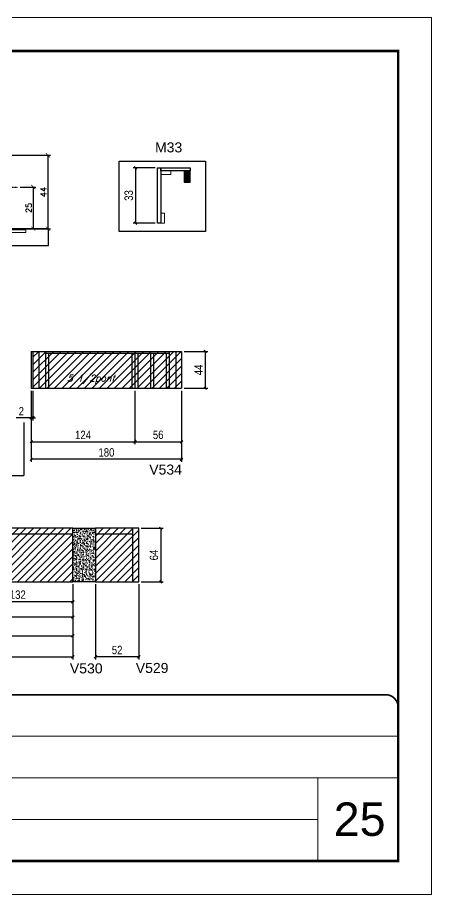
# Model space of a CAD drawing. Extents: x -21493 to -15213, y -12134 to 11887.
# Drawn here: x -20504 to -20008, y 3946 to 4996 of the extents above; entities that cross this region are included whole.
import ezdxf

# ---------------------------------------------------------------- set-up
doc = ezdxf.new("R2010")
doc.units = 0
for name, pattern in [('CONTINUO', [0]), ('DASHED', [0.75, 0.5, -0.25]), ('HIDDEN', [0.375, 0.25, -0.125])]:
    doc.linetypes.add(name, pattern=pattern)
for name, color, linetype in [('5', 5, 'Continuous'), ('barrote', 251, 'Continuous'), ('COTA', 241, 'Continuous'), ('NOMENCLATURA', 7, 'Continuous'), ('Painéis', 200, 'Continuous'), ('Reaproveitamento', 251, 'Continuous'), ('SARR_2.2x7', 40, 'Continuous'), ('SARR_3.5x7', 81, 'Continuous'), ('TENSOR', 3, 'Continuous'), ('texto', 7, 'Continuous')]:
    doc.layers.add(name, color=color, linetype=linetype)
for name, color, linetype, lineweight in [('CARIMBO', 255, 'Continuous', 9), ('Folhas', 255, 'Continuous', 9), ('Madeira', 126, 'Continuous', 18), ('Sarr 2.2x7', 40, 'Continuous', 9), ('SARRAFO DE PRESSAO', 251, 'DASHED', 9), ('SCO-___-LAJ', 2, 'Continuous', 0)]:
    doc.layers.add(name, color=color, linetype=linetype, lineweight=lineweight)
doc.styles.add('ARIAL', font='arial.ttf')
doc.styles.add('COTA TECNICA', font='techl___.ttf', dxfattribs={"height": 10})
doc.styles.add('Romans', font='romans.shx')
doc.styles.get("Standard").update_dxf_attribs({"font": 'arial.ttf'})
doc.dimstyles.new('Cota Seção (2x)', dxfattribs={"dimtxt": 7, "dimasz": 5, "dimexe": 3, "dimexo": 3, "dimgap": 2, "dimtad": 3, "dimdec": 1, "dimlfac": 0.5, "dimzin": 12, "dimdsep": 46, "dimtxsty": 'Romans', "dimblk": 'ARCHTICK', "dimcen": 0, "dimclrd": 4, "dimclre": 4, "dimclrt": 1, "dimadec": 1, "dimazin": 3, "dimtfac": 1, "dimtdec": 1, "dimtmove": 0, "dimatfit": 3, "dimldrblk": 'OBLIQUE', "dimfxl": 1, "dimtolj": 1, "dimtzin": 12, "dimarcsym": 0})
doc.dimstyles.new('PAINEL', dxfattribs={"dimtxt": 10, "dimasz": 3, "dimexe": 3, "dimexo": 3, "dimgap": 3, "dimtad": 1, "dimdec": 1, "dimzin": 12, "dimdsep": 46, "dimtxsty": 'COTA TECNICA', "dimblk1": 'OBLIQUE', "dimblk2": 'OBLIQUE', "dimsah": 1, "dimcen": 0.9, "dimclrd": 4, "dimclre": 4, "dimclrt": 240, "dimadec": 1, "dimazin": 3, "dimtfac": 1, "dimtdec": 1, "dimtmove": 0, "dimatfit": 3, "dimfxl": 1, "dimtolj": 1, "dimtzin": 12, "dimarcsym": 0})
pattern_1 = [(45, (-163385.6976, -20301.392), (-4.49012806, 4.49012806), [])]

# ---------------------------------------------------------------- blocks, each defined once
blk = doc.blocks.new('_Oblique')
at = {"color": 0, "linetype": 'ByBlock', "lineweight": -2}
blk.add_line((-0.5, -0.5), (0.5, 0.5), dxfattribs=at)
blk = doc.blocks.new('*D226')
at = {"layer": 'COTA', "color": 4, "linetype": 'ByBlock', "lineweight": -2, "transparency": 16777216}
for p, q in [((-20411, 4317.2), (-20411, 4227.3)), ((-20359, 4317.2), (-20359, 4227.3)), ((-20359, 4230.3), (-20411, 4230.3))]:
    blk.add_line(p, q, dxfattribs=at)
at = {"layer": 'Defpoints', "color": 0, "linetype": 'ByBlock', "transparency": 16777216}
for p in [(-20411, 4320.2), (-20359, 4320.2), (-20411, 4230.3)]:
    blk.add_point(p, dxfattribs=at)
at = {"layer": 'COTA', "color": 4, "linetype": 'ByBlock', "lineweight": -2, "transparency": 16777216, "xscale": 3, "yscale": 3, "zscale": 3, "rotation": 180}
blk.add_blockref('_Oblique', (-20411, 4230.3), dxfattribs=at)
at = {"layer": 'COTA', "color": 4, "linetype": 'ByBlock', "lineweight": -2, "transparency": 16777216, "xscale": 3, "yscale": 3, "zscale": 3}
blk.add_blockref('_Oblique', (-20359, 4230.3), dxfattribs=at)
at = {"layer": 'COTA', "color": 240, "linetype": 'ByBlock', "transparency": 16777216, "insert": (-20385, 4238.4), "char_height": 10, "attachment_point": 5, "style": 'COTA TECNICA'}
blk.add_mtext('\\A1;52', dxfattribs=at)
blk = doc.blocks.new('*D228')
at = {"layer": 'COTA', "color": 4, "linetype": 'ByBlock', "lineweight": -2, "transparency": 16777216}
for p, q in [((-20704, 4317.2), (-20704, 4252.5)), ((-20438, 4317.2), (-20438, 4252.5)), ((-20704, 4255.5), (-20438, 4255.5))]:
    blk.add_line(p, q, dxfattribs=at)
at = {"layer": 'Defpoints', "color": 0, "linetype": 'ByBlock', "transparency": 16777216}
for p in [(-20704, 4320.2), (-20438, 4320.2), (-20438, 4255.5)]:
    blk.add_point(p, dxfattribs=at)
at = {"layer": 'COTA', "color": 4, "linetype": 'ByBlock', "lineweight": -2, "transparency": 16777216, "xscale": 3, "yscale": 3, "zscale": 3, "rotation": 180}
blk.add_blockref('_Oblique', (-20704, 4255.5), dxfattribs=at)
at = {"layer": 'COTA', "color": 4, "linetype": 'ByBlock', "lineweight": -2, "transparency": 16777216, "xscale": 3, "yscale": 3, "zscale": 3}
blk.add_blockref('_Oblique', (-20438, 4255.5), dxfattribs=at)
at = {"layer": 'COTA', "color": 240, "linetype": 'ByBlock', "transparency": 16777216, "insert": (-20571, 4263.6), "char_height": 10, "attachment_point": 5, "style": 'COTA TECNICA'}
blk.add_mtext('\\A1;266', dxfattribs=at)
blk = doc.blocks.new('*D229')
at = {"layer": 'COTA', "color": 4, "linetype": 'ByBlock', "lineweight": -2, "transparency": 16777216}
for p, q in [((-20356, 4384.2), (-20329.8, 4384.2)), ((-20332.8, 4384.2), (-20332.8, 4320.2)), ((-20356, 4320.2), (-20329.8, 4320.2))]:
    blk.add_line(p, q, dxfattribs=at)
at = {"layer": 'Defpoints', "color": 0, "linetype": 'ByBlock', "transparency": 16777216}
for p in [(-20359, 4384.2), (-20359, 4320.2), (-20332.8, 4320.2)]:
    blk.add_point(p, dxfattribs=at)
at = {"layer": 'COTA', "color": 4, "linetype": 'ByBlock', "lineweight": -2, "transparency": 16777216, "xscale": 3, "yscale": 3, "zscale": 3}
for p, rotation in [((-20332.8, 4384.2), 90), ((-20332.8, 4320.2), 270)]:
    blk.add_blockref('_Oblique', p, dxfattribs=dict(at, rotation=rotation))
at = {"layer": 'COTA', "color": 240, "linetype": 'ByBlock', "transparency": 16777216, "insert": (-20340.9, 4352.2), "char_height": 10, "attachment_point": 5, "rotation": 90, "style": 'COTA TECNICA'}
blk.add_mtext('\\A1;64', dxfattribs=at)
blk = doc.blocks.new('*D235')
at = {"layer": 'COTA', "color": 4, "linetype": 'ByBlock', "lineweight": -2, "transparency": 16777216}
for p, q in [((-20570, 4317.2), (-20570, 4293.4)), ((-20438, 4317.2), (-20438, 4293.4)), ((-20570, 4296.4), (-20438, 4296.4))]:
    blk.add_line(p, q, dxfattribs=at)
at = {"layer": 'Defpoints', "color": 0, "linetype": 'ByBlock', "transparency": 16777216}
for p in [(-20570, 4320.2), (-20438, 4320.2), (-20438, 4296.4)]:
    blk.add_point(p, dxfattribs=at)
at = {"layer": 'COTA', "color": 4, "linetype": 'ByBlock', "lineweight": -2, "transparency": 16777216, "xscale": 3, "yscale": 3, "zscale": 3, "rotation": 180}
blk.add_blockref('_Oblique', (-20570, 4296.4), dxfattribs=at)
at = {"layer": 'COTA', "color": 4, "linetype": 'ByBlock', "lineweight": -2, "transparency": 16777216, "xscale": 3, "yscale": 3, "zscale": 3}
blk.add_blockref('_Oblique', (-20438, 4296.4), dxfattribs=at)
at = {"layer": 'COTA', "color": 240, "linetype": 'ByBlock', "transparency": 16777216, "insert": (-20504, 4304.7), "char_height": 10, "attachment_point": 5, "style": 'COTA TECNICA'}
blk.add_mtext('\\A1;132', dxfattribs=at)
blk = doc.blocks.new('*D237')
at = {"layer": 'COTA', "color": 4, "linetype": 'ByBlock', "lineweight": -2, "transparency": 16777216}
for p, q in [((-20682, 4317.2), (-20682, 4275.1)), ((-20438, 4317.2), (-20438, 4275.1)), ((-20682, 4278.1), (-20438, 4278.1))]:
    blk.add_line(p, q, dxfattribs=at)
at = {"layer": 'Defpoints', "color": 0, "linetype": 'ByBlock', "transparency": 16777216}
for p in [(-20682, 4320.2), (-20438, 4320.2), (-20438, 4278.1)]:
    blk.add_point(p, dxfattribs=at)
at = {"layer": 'COTA', "color": 4, "linetype": 'ByBlock', "lineweight": -2, "transparency": 16777216, "xscale": 3, "yscale": 3, "zscale": 3, "rotation": 180}
blk.add_blockref('_Oblique', (-20682, 4278.1), dxfattribs=at)
at = {"layer": 'COTA', "color": 4, "linetype": 'ByBlock', "lineweight": -2, "transparency": 16777216, "xscale": 3, "yscale": 3, "zscale": 3}
blk.add_blockref('_Oblique', (-20438, 4278.1), dxfattribs=at)
at = {"layer": 'COTA', "color": 240, "linetype": 'ByBlock', "transparency": 16777216, "insert": (-20560, 4286.2), "char_height": 10, "attachment_point": 5, "style": 'COTA TECNICA'}
blk.add_mtext('\\A1;244', dxfattribs=at)
blk = doc.blocks.new('*D833')
at = {"layer": 'COTA', "color": 4, "lineweight": -2, "ltscale": 25, "transparency": 16777216}
for p, q in [((-21117, 4337.2), (-21117, 4227.3)), ((-20438, 4317.2), (-20438, 4227.3)), ((-21117, 4230.3), (-20438, 4230.3))]:
    blk.add_line(p, q, dxfattribs=at)
at = {"layer": 'Defpoints', "color": 0, "ltscale": 25, "transparency": 16777216}
for p in [(-21117, 4340.2), (-20438, 4320.2), (-20438, 4230.3)]:
    blk.add_point(p, dxfattribs=at)
at = {"layer": 'COTA', "color": 4, "lineweight": -2, "ltscale": 25, "transparency": 16777216, "xscale": 3, "yscale": 3, "zscale": 3, "rotation": 180}
blk.add_blockref('_Oblique', (-21117, 4230.3), dxfattribs=at)
at = {"layer": 'COTA', "color": 4, "lineweight": -2, "ltscale": 25, "transparency": 16777216, "xscale": 3, "yscale": 3, "zscale": 3}
blk.add_blockref('_Oblique', (-20438, 4230.3), dxfattribs=at)
at = {"layer": 'COTA', "color": 240, "ltscale": 25, "transparency": 16777216, "insert": (-20777.5, 4238.4), "char_height": 10, "attachment_point": 5, "style": 'COTA TECNICA'}
blk.add_mtext('\\A1;679', dxfattribs=at)
blk = doc.blocks.new('*D834')
at = {"layer": 'COTA', "color": 4, "lineweight": -2, "ltscale": 25, "transparency": 16777216}
for p, q in [((-20304.8, 4595.9), (-20276.4, 4595.9)), ((-20279.4, 4595.9), (-20279.4, 4551.9)), ((-20304.8, 4551.9), (-20276.4, 4551.9))]:
    blk.add_line(p, q, dxfattribs=at)
at = {"layer": 'Defpoints', "color": 0, "ltscale": 25, "transparency": 16777216}
for p in [(-20307.8, 4595.9), (-20307.8, 4551.9), (-20279.4, 4551.9)]:
    blk.add_point(p, dxfattribs=at)
at = {"layer": 'COTA', "color": 4, "lineweight": -2, "ltscale": 25, "transparency": 16777216, "xscale": 3, "yscale": 3, "zscale": 3}
for p, rotation in [((-20279.4, 4595.9), 90), ((-20279.4, 4551.9), 270)]:
    blk.add_blockref('_Oblique', p, dxfattribs=dict(at, rotation=rotation))
at = {"layer": 'COTA', "color": 240, "ltscale": 25, "transparency": 16777216, "insert": (-20287.4, 4573.9), "char_height": 10, "attachment_point": 5, "rotation": 90, "style": 'COTA TECNICA'}
blk.add_mtext('\\A1;44', dxfattribs=at)
blk = doc.blocks.new('*D835')
at = {"layer": 'COTA', "color": 4, "lineweight": -2, "ltscale": 25, "transparency": 16777216}
for p, q in [((-20487.8, 4548.9), (-20487.8, 4463.8)), ((-20307.8, 4548.9), (-20307.8, 4463.8)), ((-20307.8, 4466.8), (-20487.8, 4466.8))]:
    blk.add_line(p, q, dxfattribs=at)
at = {"layer": 'Defpoints', "color": 0, "ltscale": 25, "transparency": 16777216}
for p in [(-20487.8, 4551.9), (-20307.8, 4551.9), (-20487.8, 4466.8)]:
    blk.add_point(p, dxfattribs=at)
at = {"layer": 'COTA', "color": 4, "lineweight": -2, "ltscale": 25, "transparency": 16777216, "xscale": 3, "yscale": 3, "zscale": 3, "rotation": 180}
blk.add_blockref('_Oblique', (-20487.8, 4466.8), dxfattribs=at)
at = {"layer": 'COTA', "color": 4, "lineweight": -2, "ltscale": 25, "transparency": 16777216, "xscale": 3, "yscale": 3, "zscale": 3}
blk.add_blockref('_Oblique', (-20307.8, 4466.8), dxfattribs=at)
at = {"layer": 'COTA', "color": 240, "ltscale": 25, "transparency": 16777216, "insert": (-20397.8, 4475), "char_height": 10, "attachment_point": 5, "style": 'COTA TECNICA'}
blk.add_mtext('\\A1;180', dxfattribs=at)
blk = doc.blocks.new('*D836')
at = {"layer": 'COTA', "color": 4, "lineweight": -2, "ltscale": 25, "transparency": 16777216}
for p, q in [((-20487.8, 4548.9), (-20487.8, 4484.9)), ((-20363.8, 4548.9), (-20363.8, 4484.9)), ((-20487.8, 4487.9), (-20363.8, 4487.9))]:
    blk.add_line(p, q, dxfattribs=at)
at = {"layer": 'Defpoints', "color": 0, "ltscale": 25, "transparency": 16777216}
for p in [(-20487.8, 4551.9), (-20363.8, 4551.9), (-20363.8, 4487.9)]:
    blk.add_point(p, dxfattribs=at)
at = {"layer": 'COTA', "color": 4, "lineweight": -2, "ltscale": 25, "transparency": 16777216, "xscale": 3, "yscale": 3, "zscale": 3, "rotation": 180}
blk.add_blockref('_Oblique', (-20487.8, 4487.9), dxfattribs=at)
at = {"layer": 'COTA', "color": 4, "lineweight": -2, "ltscale": 25, "transparency": 16777216, "xscale": 3, "yscale": 3, "zscale": 3}
blk.add_blockref('_Oblique', (-20363.8, 4487.9), dxfattribs=at)
at = {"layer": 'COTA', "color": 240, "ltscale": 25, "transparency": 16777216, "insert": (-20425.8, 4496), "char_height": 10, "attachment_point": 5, "style": 'COTA TECNICA'}
blk.add_mtext('\\A1;124', dxfattribs=at)
blk = doc.blocks.new('*D837')
at = {"layer": 'COTA', "color": 4, "lineweight": -2, "ltscale": 25, "transparency": 16777216}
for p, q in [((-20363.8, 4548.9), (-20363.8, 4484.9)), ((-20307.8, 4548.9), (-20307.8, 4484.9)), ((-20363.8, 4487.9), (-20307.8, 4487.9))]:
    blk.add_line(p, q, dxfattribs=at)
at = {"layer": 'Defpoints', "color": 0, "ltscale": 25, "transparency": 16777216}
for p in [(-20363.8, 4551.9), (-20307.8, 4551.9), (-20307.8, 4487.9)]:
    blk.add_point(p, dxfattribs=at)
at = {"layer": 'COTA', "color": 4, "lineweight": -2, "ltscale": 25, "transparency": 16777216, "xscale": 3, "yscale": 3, "zscale": 3, "rotation": 180}
blk.add_blockref('_Oblique', (-20363.8, 4487.9), dxfattribs=at)
at = {"layer": 'COTA', "color": 4, "lineweight": -2, "ltscale": 25, "transparency": 16777216, "xscale": 3, "yscale": 3, "zscale": 3}
blk.add_blockref('_Oblique', (-20307.8, 4487.9), dxfattribs=at)
at = {"layer": 'COTA', "color": 240, "ltscale": 25, "transparency": 16777216, "insert": (-20335.8, 4496.1), "char_height": 10, "attachment_point": 5, "style": 'COTA TECNICA'}
blk.add_mtext('\\A1;56', dxfattribs=at)
blk = doc.blocks.new('*D838')
at = {"layer": 'COTA', "color": 4, "lineweight": -2, "ltscale": 25, "transparency": 16777216}
for p, q in [((-20487.8, 4548.9), (-20487.8, 4513.4)), ((-20485.8, 4548.9), (-20485.8, 4513.4)), ((-20487.8, 4516.4), (-20505.9, 4516.4)), ((-20485.8, 4516.4), (-20487.8, 4516.4)), ((-20485.8, 4516.4), (-20482.8, 4516.4))]:
    blk.add_line(p, q, dxfattribs=at)
at = {"layer": 'Defpoints', "color": 0, "ltscale": 25, "transparency": 16777216}
for p in [(-20487.8, 4551.9), (-20485.8, 4551.9), (-20487.8, 4516.4)]:
    blk.add_point(p, dxfattribs=at)
at = {"layer": 'COTA', "color": 4, "lineweight": -2, "ltscale": 25, "transparency": 16777216, "xscale": 3, "yscale": 3, "zscale": 3}
blk.add_blockref('_Oblique', (-20487.8, 4516.4), dxfattribs=at)
at = {"layer": 'COTA', "color": 4, "lineweight": -2, "ltscale": 25, "transparency": 16777216, "xscale": 3, "yscale": 3, "zscale": 3, "rotation": 180}
blk.add_blockref('_Oblique', (-20485.8, 4516.4), dxfattribs=at)
at = {"layer": 'COTA', "color": 240, "ltscale": 25, "transparency": 16777216, "insert": (-20499.8, 4524.4), "char_height": 10, "attachment_point": 5, "style": 'COTA TECNICA'}
blk.add_mtext('\\A1;2', dxfattribs=at)
blk = doc.blocks.new('*D839')
at = {"layer": 'Defpoints', "color": 0, "linetype": 'ByBlock', "transparency": 16777216}
for p in [(-20336.5, 4815.7), (-20362.9, 4749.7), (-20336.5, 4749.7)]:
    blk.add_point(p, dxfattribs=at)
at = {"layer": 'Sarr 2.2x7', "color": 4, "linetype": 'ByBlock', "lineweight": -2, "transparency": 16777216}
for p, q in [((-20339.5, 4815.7), (-20365.9, 4815.7)), ((-20362.9, 4815.7), (-20362.9, 4749.7)), ((-20339.5, 4749.7), (-20365.9, 4749.7))]:
    blk.add_line(p, q, dxfattribs=at)
at = {"layer": 'Sarr 2.2x7', "color": 4, "linetype": 'ByBlock', "lineweight": -2, "transparency": 16777216, "xscale": 3, "yscale": 3, "zscale": 3}
for p, rotation in [((-20362.9, 4815.7), 90), ((-20362.9, 4749.7), 270)]:
    blk.add_blockref('_Oblique', p, dxfattribs=dict(at, rotation=rotation))
at = {"layer": 'Sarr 2.2x7', "color": 240, "linetype": 'ByBlock', "transparency": 16777216, "insert": (-20371.1, 4782.7), "char_height": 10, "attachment_point": 5, "rotation": 90, "style": 'COTA TECNICA'}
blk.add_mtext('\\A1;33', dxfattribs=at)
blk = doc.blocks.new('_ArchTick')
at = {"color": 0, "linetype": 'ByBlock', "const_width": 0.15}
blk.add_lwpolyline([(-0.5, -0.5), (0.5, 0.5)], dxfattribs=at)
blk = doc.blocks.new('*D254')
at = {"layer": 'COTA', "color": 4, "lineweight": -2, "transparency": 16777216}
for p, q in [((-20536.3, 4830.8), (-20464.8, 4830.8)), ((-20467.8, 4742.8), (-20467.8, 4830.8)), ((-20516.3, 4742.8), (-20464.8, 4742.8))]:
    blk.add_line(p, q, dxfattribs=at)
at = {"layer": 'Defpoints', "color": 0, "transparency": 16777216}
for p in [(-20539.3, 4830.8), (-20467.8, 4830.8), (-20519.3, 4742.8)]:
    blk.add_point(p, dxfattribs=at)
at = {"layer": 'COTA', "color": 4, "lineweight": -2, "transparency": 16777216, "xscale": 5, "yscale": 5, "zscale": 5}
for p, rotation in [((-20467.8, 4830.8), 90), ((-20467.8, 4742.8), 270)]:
    blk.add_blockref('_ArchTick', p, dxfattribs=dict(at, rotation=rotation))
at = {"layer": 'COTA', "color": 1, "transparency": 16777216, "insert": (-20473.3, 4786.8), "char_height": 7, "attachment_point": 5, "rotation": 90, "style": 'Romans'}
blk.add_mtext('\\A1;44', dxfattribs=at)
blk = doc.blocks.new('*D257')
at = {"layer": 'COTA', "color": 4, "lineweight": -2, "transparency": 16777216}
for p, q in [((-20501, 4792.8), (-20482.4, 4792.8)), ((-20485.4, 4792.8), (-20485.4, 4742.8)), ((-20501, 4742.8), (-20482.4, 4742.8))]:
    blk.add_line(p, q, dxfattribs=at)
at = {"layer": 'Defpoints', "color": 0, "transparency": 16777216}
for p in [(-20504, 4792.8), (-20504, 4742.8), (-20485.4, 4742.8)]:
    blk.add_point(p, dxfattribs=at)
at = {"layer": 'COTA', "color": 4, "lineweight": -2, "transparency": 16777216, "xscale": 5, "yscale": 5, "zscale": 5}
for p, rotation in [((-20485.4, 4792.8), 90), ((-20485.4, 4742.8), 270)]:
    blk.add_blockref('_ArchTick', p, dxfattribs=dict(at, rotation=rotation))
at = {"layer": 'COTA', "color": 1, "transparency": 16777216, "insert": (-20490.9, 4767.8), "char_height": 7, "attachment_point": 5, "rotation": 90, "style": 'Romans'}
blk.add_mtext('\\A1;25', dxfattribs=at)
blk = doc.blocks.new('9999999999')
at = {"color": 30, "linetype": 'CONTINUO'}
for p, q in [((98564.6, 34379.6), (99584, 34379.6)), ((98564.6, 34329.8), (99488, 34329.8)), ((99584, 34329.8), (99488, 34329.8)), ((99488, 34329.8), (99488, 34230.2)), ((98564.6, 34280), (99488, 34280))]:
    blk.add_line(p, q, dxfattribs=at)
at = {"color": 30, "linetype": 'CONTINUO', "const_width": 2}
blk.add_lwpolyline([(99584, 34230.2), (99584, 34414.4, 0.414214), (99569, 34429.4), (98229, 34429.4, 0.414214), (98214, 34414.4), (98214, 34245.2, 0.414214), (98229, 34230.2), (99584, 34230.2)], format="xyb", dxfattribs=at)
at = {"layer": 'Folhas'}
blk.add_lwpolyline([(98139, 34190.2), (99624, 34190.2), (99624, 35240.2), (98139, 35240.2)], close=True, dxfattribs=at)
at = {"layer": 'Folhas', "color": 30, "const_width": 3}
blk.add_lwpolyline([(98214, 34230.2), (99584, 34230.2), (99584, 35200.2), (98214, 35200.2)], close=True, dxfattribs=at)

msp = doc.modelspace()

# ---------------------------------------------------------------- hatches: boundary and pattern name
at = {"layer": 'COTA', "linetype": 'ByBlock'}
h = msp.add_hatch(dxfattribs=at)
h.set_pattern_fill('AR-CONC', color=256, scale=0.03)
h.set_pattern_definition([(50, (-154589.158, -26378.734), (5.46554007, -0.47817257), [0.5715, -6.2865]), (355, (-154589.158, -26378.734), (-1.05730264, 5.73170536), [0.4572, -5.02921753]), (100.4514447, (-154588.7025, -26378.7737), (4.40823741, 5.25353256), [0.48570026, -5.34270734]), (46.1842, (-154589.158, -26377.21), (8.13237123, -1.26126984), [0.85725, -9.42975]), (96.6355576, (-154588.48, -26377.315), (7.122124, 7.42278374), [0.7285507, -8.01406824]), (351.184151, (-154589.158, -26377.21), (7.122124, 7.42278374), [0.685799, -7.54379196]), (21, (-154588.396, -26377.591), (4.54843174, -3.06795595), [0.5715, -6.2865]), (326, (-154588.396, -26377.591), (1.85406085, 5.52563898), [0.4572, -5.0292]), (71.451445, (-154588.017, -26377.8465), (6.40249258, 2.45768307), [0.48570026, -5.34269813]), (37.5, (-154589.158, -26378.7338), (0.092658098, 2.536651166), [0, -4.96824, 0, -5.1054, 0, -5.04825]), (7.5, (-154589.158, -26378.7338), (2.004589875, 3.005417245), [0, -2.91084, 0, -4.85394, 0, -1.92405]), (327.5, (-154590.8573, -26378.7338), (4.067717855, -0.17186232), [0, -1.905, 0, -5.9436, 0, -7.8867]), (317.5, (-154591.6193, -26378.734), (4.44387544, 0.76279473), [0, -2.4765, 0, -3.94716, 0, -5.6007])])
h.paths.add_polyline_path([(-20438.01, 4320.23), (-20411.01, 4320.23), (-20411.01, 4384.23), (-20438.01, 4384.23)])
at = {"layer": 'Madeira'}
h = msp.add_hatch(dxfattribs=at)
h.set_pattern_fill('ANSI31', color=256, scale=0.2, angle=270, style=0)
h.set_pattern_definition([(315, (-3731.49715, -8536.02664), (0.449012806, 0.449012806), [])])
h.paths.add_polyline_path([(-20297.51, 4812.1), (-20304.51, 4812.1), (-20304.51, 4798.1), (-20297.51, 4798.1)])
at = {"layer": 'Reaproveitamento', "linetype": 'ByBlock'}
h = msp.add_hatch(dxfattribs=at)
h.set_pattern_fill('ANSI31', color=256, scale=2)
h.set_pattern_definition(pattern_1)
h.paths.add_polyline_path([(-20363.79, 4551.95), (-20363.79, 4595.95), (-20485.79, 4595.95), (-20485.79, 4551.95)])
h.paths.add_polyline_path([(-20452.88, 4554.72), (-20385.27, 4554.72), (-20379.77, 4570.69), (-20447.39, 4570.69)], flags=24)
h = msp.add_hatch(dxfattribs=at)
h.set_pattern_fill('ANSI31', color=256, scale=2)
h.set_pattern_definition(pattern_1)
h.paths.add_polyline_path([(-20363.79, 4595.95), (-20363.79, 4551.95), (-20307.79, 4551.95), (-20307.79, 4595.95)])
h = msp.add_hatch(dxfattribs=at)
h.set_pattern_fill('ANSI31', color=256, scale=2)
h.set_pattern_definition([(45, (-160047.1813, -19152.8167), (-4.49012806, 4.49012806), [])])
h.paths.add_polyline_path([(-20438.01, 4384.23), (-20682.01, 4384.23), (-20682.01, 4320.22), (-20438.01, 4320.22), (-20438.01, 4320.22)])
h.paths.add_polyline_path([(-20675.77, 4325.41), (-20608.15, 4325.41), (-20602.65, 4341.38), (-20670.27, 4341.38)], flags=24)
h = msp.add_hatch(dxfattribs=at)
h.set_pattern_fill('ANSI31', color=256, scale=2)
h.set_pattern_definition([(45, (-161645.6813, -27192.8424), (-4.49012806, 4.49012806), [])])
h.paths.add_polyline_path([(-20411.01, 4384.23), (-20411.01, 4320.23), (-20359.01, 4320.23), (-20359.01, 4384.23)])

# ---------------------------------------------------------------- linework, layer by layer
at = {"linetype": 'ByBlock'}
msp.add_lwpolyline([(-20382.42, 4823.86), (-20278.99, 4823.86), (-20278.99, 4739.78), (-20382.42, 4739.78)], close=True, dxfattribs=at)
at = {"layer": 'barrote'}
msp.add_lwpolyline([(-20666.76, 4722.78), (-20467.18, 4722.78), (-20467.18, 4742.78), (-20666.76, 4742.78)], close=True, dxfattribs=at)
at = {"layer": 'COTA', "linetype": 'ByBlock'}
for p, q in [((-20438.01, 4384.23), (-20411.01, 4384.23)), ((-20411.01, 4320.23), (-20438.01, 4320.23))]:
    msp.add_line(p, q, dxfattribs=at)
at = {"layer": 'Madeira'}
msp.add_lwpolyline([(-20297.51, 4812.1), (-20304.51, 4812.1), (-20304.51, 4798.1), (-20297.51, 4798.1)], close=True, dxfattribs=at)
at = {"layer": 'NOMENCLATURA', "linetype": 'Continuous'}
for p in [(-20496.91, 4511.07), (-20545.9, 4447.52)]:
    msp.add_line(p, (-20496.91, 4447.52), dxfattribs=at)
at = {"layer": 'Painéis', "ltscale": 25}
for p, q in [((-20487.79, 4595.95), (-20307.79, 4595.95)), ((-20487.79, 4595.95), (-20487.79, 4551.95)), ((-20485.79, 4595.95), (-20485.79, 4551.95)), ((-20363.79, 4595.95), (-20363.79, 4551.95)), ((-20307.79, 4595.95), (-20307.79, 4551.95)), ((-20487.79, 4551.95), (-20307.79, 4551.95))]:
    msp.add_line(p, q, dxfattribs=at)
at = {"layer": 'Painéis', "linetype": 'ByBlock'}
for p, q in [((-20438.01, 4384.23), (-20937.01, 4384.22)), ((-20438.01, 4320.23), (-20438.01, 4384.23)), ((-20359.01, 4384.23), (-20411.01, 4384.23)), ((-20411.01, 4384.23), (-20411.01, 4320.23)), ((-20359.01, 4320.23), (-20359.01, 4384.23)), ((-20948.01, 4320.23), (-20438.01, 4320.22)), ((-20411.01, 4320.23), (-20359.01, 4320.23))]:
    msp.add_line(p, q, dxfattribs=at)
at = {"layer": 'Painéis'}
msp.add_lwpolyline([(-20332.47, 4749.71), (-20336.47, 4749.71), (-20336.47, 4815.71), (-20332.47, 4815.71)], close=True, dxfattribs=at)
at = {"layer": 'Painéis', "linetype": 'ByBlock'}
msp.add_lwpolyline([(-20332.47, 4815.71), (-20297.53, 4815.71), (-20297.53, 4812.11), (-20332.47, 4812.11), (-20332.47, 4815.71)], dxfattribs=at)
at = {"layer": 'Sarr 2.2x7', "linetype": 'ByBlock'}
for points in [[(-20332.47, 4812.11), (-20320.47, 4812.11), (-20320.47, 4807.71), (-20332.47, 4807.71), (-20332.47, 4812.11)], [(-20332.47, 4749.71), (-20332.47, 4761.71), (-20328.07, 4761.71), (-20328.07, 4749.71), (-20332.47, 4749.71)]]:
    msp.add_lwpolyline(points, dxfattribs=at)
at = {"layer": 'SARR_2.2x7', "linetype": 'Continuous'}
for p, q in [((-20478.79, 4595.95), (-20478.79, 4551.95)), ((-20470.79, 4593.75), (-20322.79, 4593.75)), ((-20314.79, 4595.95), (-20314.79, 4551.95)), ((-20366.01, 4320.23), (-20366.01, 4384.23)), ((-20438.08, 4377.23), (-20570.01, 4377.23)), ((-20366.01, 4377.23), (-20411.01, 4377.23))]:
    msp.add_line(p, q, dxfattribs=at)
at = {"layer": 'SARR_3.5x7'}
for p, q in [((-20470.79, 4595.95), (-20470.79, 4551.95)), ((-20467.29, 4593.75), (-20467.29, 4551.95)), ((-20367.29, 4593.75), (-20367.29, 4551.95)), ((-20360.29, 4593.75), (-20360.29, 4551.95)), ((-20344.84, 4593.75), (-20344.84, 4551.95)), ((-20341.34, 4593.75), (-20341.34, 4551.95)), ((-20326.29, 4593.75), (-20326.29, 4551.95)), ((-20322.79, 4595.95), (-20322.79, 4551.95))]:
    msp.add_line(p, q, dxfattribs=at)
at = {"layer": 'SCO-___-LAJ', "color": 1}
msp.add_lwpolyline([(-20657.76, 4741.45), (-20494.5, 4741.45), (-20494.5, 4738.25), (-20657.76, 4738.25)], close=True, dxfattribs=at)
at = {"layer": 'TENSOR', "linetype": 'HIDDEN', "ltscale": 0.5}
msp.add_line((-20648.31, 4792.75), (-20504, 4792.75), dxfattribs=at)

# ---------------------------------------------------------------- block references
at = {"layer": 'SARRAFO DE PRESSAO', "color": 6, "linetype": 'ByBlock'}
msp.add_blockref('9999999999', (-119632.39, -30244.42), dxfattribs=at)

# ---------------------------------------------------------------- texts
at = {"layer": '5', "color": 7, "linetype": 'Continuous'}
msp.add_text('M33', height=12, rotation=359.99996, dxfattribs=at).set_placement((-20339.59, 4834.31))
at = {"layer": '5', "linetype": 'Continuous'}
for s, p in [('V534', (-20346.5, 4448.55)), ('V530', (-20441.55, 4210.48)), ('V529', (-20362.64, 4211.02))]:
    msp.add_text(s, height=12, rotation=359.99996, dxfattribs=at).set_placement(p)
at = {"layer": 'CARIMBO', "style": 'ARIAL'}
msp.add_text('25', height=40, dxfattribs=at).set_placement((-20125.55, 4015.93))
at = {"layer": 'texto', "color": 2, "insert": (-20416.52, 4562.71), "char_height": 8, "attachment_point": 5, "style": 'Romans'}
msp.add_mtext('{\\Q19;\\C256;5 1/2pont}', dxfattribs=at)

# ---------------------------------------------------------------- dimensions: what is measured, and where the dimension line sits
at = {"layer": 'COTA'}
for base, p1, p2, picture, middle in [((-20467.83, 4830.78), (-20519.31, 4742.78), (-20539.32, 4830.78), '*D254', (-20473.33, 4786.78)), ((-20485.45, 4742.78), (-20504, 4792.75), (-20504, 4742.78), '*D257', (-20490.95, 4767.77))]:
    dim = msp.add_linear_dim(base=base, p1=p1, p2=p2, angle=90, dimstyle='Cota Seção (2x)', dxfattribs=at)
    dim.commit()
    dim.dimension.update_dxf_attribs({"geometry": picture, "text_midpoint": middle})
at = {"layer": 'COTA', "ltscale": 25}
dim = msp.add_linear_dim(base=(-20279.35, 4551.95), p1=(-20307.79, 4595.95), p2=(-20307.79, 4551.95), angle=90, dimstyle='PAINEL', dxfattribs=at)
dim.commit()
dim.dimension.update_dxf_attribs({"geometry": '*D834', "text_midpoint": (-20287.42, 4573.95)})
for base, p1, p2, picture, middle in [((-20487.79, 4516.4), (-20485.79, 4551.95), (-20487.79, 4551.95), '*D838', (-20499.84, 4524.4)), ((-20487.79, 4466.83), (-20307.79, 4551.95), (-20487.79, 4551.95), '*D835', (-20397.79, 4474.96)), ((-20363.79, 4487.94), (-20487.79, 4551.95), (-20363.79, 4551.95), '*D836', (-20425.79, 4496.02)), ((-20438.01, 4230.3), (-21117.01, 4340.23), (-20438.01, 4320.22), '*D833', (-20777.51, 4238.44))]:
    dim = msp.add_linear_dim(base=base, p1=p1, p2=p2, dimstyle='PAINEL', dxfattribs=at)
    dim.commit()
    dim.dimension.update_dxf_attribs({"geometry": picture, "text_midpoint": middle})
dim = msp.add_linear_dim(base=(-20307.79, 4487.94), p1=(-20363.79, 4551.95), p2=(-20307.79, 4551.95), dimstyle='PAINEL', override={"dimtmove": 1}, dxfattribs=at)
dim.commit()
dim.dimension.update_dxf_attribs({"geometry": '*D837', "text_midpoint": (-20335.79, 4496.05)})
at = {"layer": 'COTA', "linetype": 'ByBlock'}
for base, p1, p2, angle, picture, middle in [((-20332.81, 4320.23), (-20359.01, 4384.23), (-20359.01, 4320.23), 90, '*D229', (-20340.91, 4352.23)), ((-20438.01, 4255.48), (-20704.01, 4320.23), (-20438.01, 4320.22), 180, '*D228', (-20571.01, 4263.58)), ((-20411.01, 4230.3), (-20359.01, 4320.23), (-20411.01, 4320.23), 180, '*D226', (-20385.01, 4238.41))]:
    dim = msp.add_linear_dim(base=base, p1=p1, p2=p2, angle=angle, dimstyle='PAINEL', dxfattribs=at)
    dim.commit()
    dim.dimension.update_dxf_attribs({"geometry": picture, "text_midpoint": middle})
dim = msp.add_linear_dim(base=(-20438.01, 4278.14), p1=(-20682.01, 4320.23), p2=(-20438.01, 4320.23), dimstyle='PAINEL', dxfattribs=at)
dim.commit()
dim.dimension.update_dxf_attribs({"geometry": '*D237', "text_midpoint": (-20560.01, 4286.21)})
dim = msp.add_linear_dim(base=(-20438.01, 4296.45), p1=(-20570.01, 4320.23), p2=(-20438.01, 4320.22), dimstyle='PAINEL', override={"dimtmove": 1}, dxfattribs=at)
dim.commit()
dim.dimension.update_dxf_attribs({"geometry": '*D235', "text_midpoint": (-20504.01, 4304.67)})
at = {"layer": 'Sarr 2.2x7', "linetype": 'ByBlock'}
dim = msp.add_linear_dim(base=(-20362.92, 4749.71), p1=(-20336.47, 4815.71), p2=(-20336.47, 4749.71), angle=90, dimstyle='PAINEL', override={"dimlfac": 0.5}, dxfattribs=at)
dim.commit()
dim.dimension.update_dxf_attribs({"geometry": '*D839', "text_midpoint": (-20371.13, 4782.71)})

doc.saveas('drawing.dxf')
